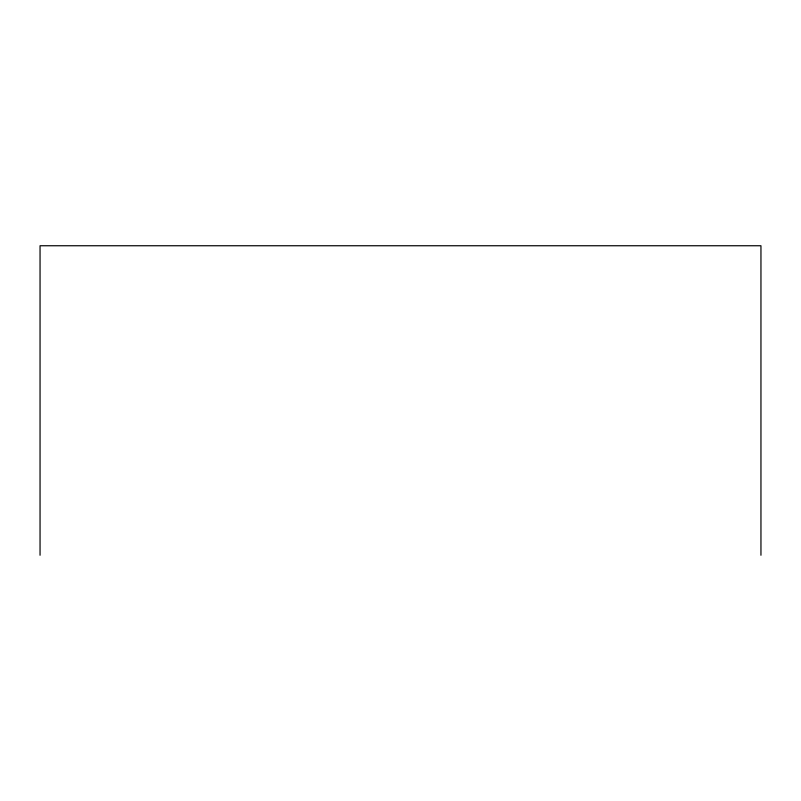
<?xml version="1.0" encoding="UTF-8"?>
<svg xmlns="http://www.w3.org/2000/svg" width="801" height="801" viewBox="0 0 801 801"><rect width="100%" height="100%" fill="white"/><g stroke="black" fill="none" stroke-linecap="round" stroke-linejoin="round"><path stroke-width="1.2" d="M760.95 555.253L760.95 245.747L40.05 245.747L40.05 555.253"/></g></svg>
